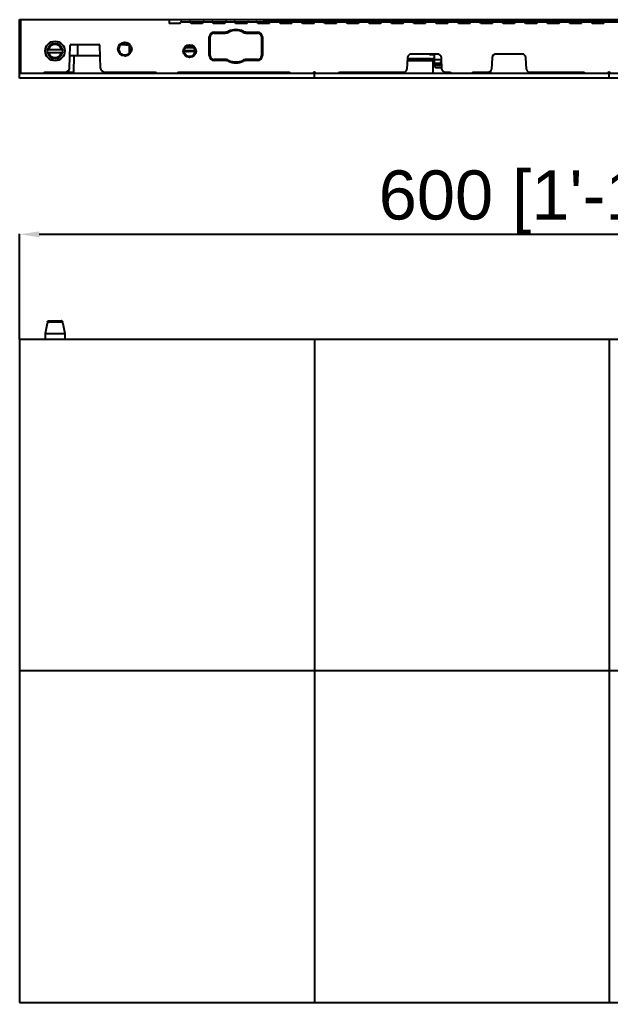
# Model space of a CAD drawing. Header units: millimetres. Extents: x 1927 to 14264, y 1863 to 5555.
# Drawn here: x 2764 to 3064, y 2811 to 3311 of the extents above; entities that cross this region are included whole.
import ezdxf

# ---------------------------------------------------------------- set-up
doc = ezdxf.new("R2010")
doc.units = ezdxf.units.MM
doc.layers.add('02___PRT_ALL_AXES', color=7, linetype='Continuous')
doc.styles.get("Standard").update_dxf_attribs({"font": 'arial.ttf'})
doc.dimstyles.new('缩小5倍', dxfattribs={"dimtxt": 25, "dimasz": 10, "dimexe": 0.18, "dimexo": 0.0625, "dimgap": 0.09, "dimtad": 1, "dimtoh": 1, "dimdec": 3, "dimzin": 9, "dimdsep": 46, "dimtxsty": 'Standard', "dimblk": '_FILLED', "dimcen": 0.09, "dimclrd": 256, "dimclre": 256, "dimclrt": 256, "dimazin": 2, "dimtfac": 1, "dimtdec": 3, "dimtofl": 0, "dimtmove": 0, "dimatfit": 3, "dimldrblk": '_FILLED', "dimfxl": 1, "dimtolj": 1, "dimtzin": 0, "dimarcsym": 0})

# ---------------------------------------------------------------- blocks, each defined once
blk = doc.blocks.new('_FILLED')
at = {"color": 0, "linetype": 'ByBlock'}
blk.add_solid([(0, 0), (-1, 0.15), (-1, -0.15)], dxfattribs=at)
blk = doc.blocks.new('*D349')
at = {"lineweight": -2, "transparency": 16777216}
for p, q in [((2763.78, 3148.07), (2763.78, 3201.77)), ((2773.78, 3201.59), (3353.78, 3201.59)), ((3363.78, 3148.07), (3363.78, 3201.77))]:
    blk.add_line(p, q, dxfattribs=at)
at = {"layer": 'Defpoints', "color": 0, "transparency": 16777216}
for p in [(3363.78, 3201.59), (2763.78, 3148.01), (3363.78, 3148.01)]:
    blk.add_point(p, dxfattribs=at)
at = {"lineweight": -2, "transparency": 16777216, "xscale": 10, "yscale": 10, "zscale": 10, "rotation": 180}
blk.add_blockref('_FILLED', (2763.78, 3201.59), dxfattribs=at)
at = {"lineweight": -2, "transparency": 16777216, "xscale": 10, "yscale": 10, "zscale": 10}
blk.add_blockref('_FILLED', (3363.78, 3201.59), dxfattribs=at)
at = {"lineweight": 5, "transparency": 16777216, "insert": (3063.78, 3217.86), "char_height": 25, "attachment_point": 5}
blk.add_mtext('\\A1;600 [1\'-11 5/8"]', dxfattribs=at)

msp = doc.modelspace()

# ---------------------------------------------------------------- linework, layer by layer
at = {"color": 7, "linetype": 'Continuous'}
for p, q in [((2763.77974, 3281.09552), (2763.77974, 3310.89552)), ((2763.77974, 3310.89552), (3363.77974, 3310.89552)), ((2764.27974, 3310.89552), (2764.27974, 3283.39552)), ((2839.77974, 3310.89552), (2839.77974, 3308.89552)), ((2845.53531, 3308.89552), (2839.77974, 3308.89552)), ((2845.53531, 3308.89552), (2845.60851, 3309.51122)), ((2846.28817, 3309.79552), (3278.85368, 3309.79552)), ((2850.98007, 3308.89552), (2850.90686, 3309.51122)), ((2850.90686, 3309.51122), (2856.95176, 3309.51122)), ((2856.87856, 3308.89552), (2850.98007, 3308.89552)), ((2856.87856, 3308.89552), (2856.95176, 3309.51122)), ((2862.32332, 3308.89552), (2862.25012, 3309.51122)), ((2862.25012, 3309.51122), (2868.29502, 3309.51122)), ((2868.22181, 3308.89552), (2862.32332, 3308.89552)), ((2868.22181, 3308.89552), (2868.29502, 3309.51122)), ((2873.66658, 3308.89552), (2873.59337, 3309.51122)), ((2873.59337, 3309.51122), (2879.63827, 3309.51122)), ((2879.56507, 3308.89552), (2873.66658, 3308.89552)), ((2879.56507, 3308.89552), (2879.63827, 3309.51122)), ((2885.00983, 3308.89552), (2884.93663, 3309.51122)), ((2884.93663, 3309.51122), (2890.98153, 3309.51122)), ((2890.90832, 3308.89552), (2885.00983, 3308.89552)), ((2888.14337, 3309.79552), (2888.14337, 3310.39552)), ((2888.14337, 3310.39552), (2966.37941, 3310.39552)), ((2890.90832, 3308.89552), (2890.98153, 3309.51122)), ((2896.35309, 3308.89552), (2896.27988, 3309.51122)), ((2896.27988, 3309.51122), (2902.32478, 3309.51122)), ((2902.25158, 3308.89552), (2896.35309, 3308.89552)), ((2902.25158, 3308.89552), (2902.32478, 3309.51122)), ((2906.47065, 3310.39552), (2906.47065, 3309.79552)), ((2907.69634, 3308.89552), (2907.62314, 3309.51122)), ((2907.62314, 3309.51122), (2913.66804, 3309.51122)), ((2913.59483, 3308.89552), (2907.69634, 3308.89552)), ((2910.43776, 3310.39552), (2910.43776, 3309.79552)), ((2913.59483, 3308.89552), (2913.66804, 3309.51122)), ((2919.03959, 3308.89552), (2918.96639, 3309.51122)), ((2918.96639, 3309.51122), (2925.01129, 3309.51122)), ((2924.93809, 3308.89552), (2919.03959, 3308.89552)), ((2924.93809, 3308.89552), (2925.01129, 3309.51122)), ((2930.38285, 3308.89552), (2930.30964, 3309.51122)), ((2930.30964, 3309.51122), (2936.35454, 3309.51122)), ((2936.28134, 3308.89552), (2930.38285, 3308.89552)), ((2936.28134, 3308.89552), (2936.35454, 3309.51122)), ((2941.7261, 3308.89552), (2941.6529, 3309.51122)), ((2941.6529, 3309.51122), (2947.6978, 3309.51122)), ((2947.6246, 3308.89552), (2941.7261, 3308.89552)), ((2947.6246, 3308.89552), (2947.6978, 3309.51122)), ((2953.06936, 3308.89552), (2952.99615, 3309.51122)), ((2952.99615, 3309.51122), (2959.04105, 3309.51122)), ((2958.96785, 3308.89552), (2953.06936, 3308.89552)), ((2958.96785, 3308.89552), (2959.04105, 3309.51122)), ((2962.01578, 3309.89552), (2970.74305, 3310.89552)), ((2962.01578, 3309.79552), (2962.01578, 3309.89552)), ((3159.09388, 3309.89552), (2962.01578, 3309.89552)), ((2964.41261, 3308.89552), (2964.33941, 3309.51122)), ((2964.33941, 3309.51122), (2970.38431, 3309.51122)), ((2970.3111, 3308.89552), (2964.41261, 3308.89552)), ((2970.3111, 3308.89552), (2970.38431, 3309.51122)), ((2975.75587, 3308.89552), (2975.68266, 3309.51122)), ((2975.68266, 3309.51122), (2981.72756, 3309.51122)), ((2981.65436, 3308.89552), (2975.75587, 3308.89552)), ((2981.65436, 3308.89552), (2981.72756, 3309.51122)), ((2987.09912, 3308.89552), (2987.02592, 3309.51122)), ((2987.02592, 3309.51122), (2993.07082, 3309.51122)), ((2992.99761, 3308.89552), (2987.09912, 3308.89552)), ((2992.99761, 3308.89552), (2993.07082, 3309.51122)), ((2998.44238, 3308.89552), (2998.36917, 3309.51122)), ((2998.36917, 3309.51122), (3004.41407, 3309.51122)), ((3004.34087, 3308.89552), (2998.44238, 3308.89552)), ((3004.34087, 3308.89552), (3004.41407, 3309.51122)), ((3009.78563, 3308.89552), (3009.71243, 3309.51122)), ((3009.71243, 3309.51122), (3015.75733, 3309.51122)), ((3015.68412, 3308.89552), (3009.78563, 3308.89552)), ((3015.68412, 3308.89552), (3015.75733, 3309.51122)), ((3021.12888, 3308.89552), (3021.05568, 3309.51122)), ((3021.05568, 3309.51122), (3027.10058, 3309.51122)), ((3027.02738, 3308.89552), (3021.12888, 3308.89552)), ((3027.02738, 3308.89552), (3027.10058, 3309.51122)), ((3032.47214, 3308.89552), (3032.39893, 3309.51122)), ((3032.39893, 3309.51122), (3038.44383, 3309.51122)), ((3038.37063, 3308.89552), (3032.47214, 3308.89552)), ((3038.37063, 3308.89552), (3038.44383, 3309.51122)), ((3043.81539, 3308.89552), (3043.74219, 3309.51122)), ((3043.74219, 3309.51122), (3049.78709, 3309.51122)), ((3049.71389, 3308.89552), (3043.81539, 3308.89552)), ((3049.71389, 3308.89552), (3049.78709, 3309.51122)), ((3055.08544, 3309.51122), (3061.13034, 3309.51122)), ((3055.15865, 3308.89552), (3055.08544, 3309.51122)), ((3061.05714, 3308.89552), (3055.15865, 3308.89552)), ((3061.05714, 3308.89552), (3061.13034, 3309.51122)), ((2862.77974, 3304.59552), (2862.77974, 3304.09552)), ((2862.77974, 3304.59552), (2868.44706, 3304.59552)), ((2862.77974, 3304.09552), (2868.44706, 3304.09552)), ((2868.44706, 3304.09552), (2868.44706, 3304.59552)), ((2870.00242, 3304.9601), (2870.22462, 3304.51219)), ((2877.5568, 3304.96022), (2877.33486, 3304.51218)), ((2879.11242, 3304.59552), (2879.11242, 3304.09552)), ((2879.11242, 3304.59552), (2884.77974, 3304.59552)), ((2879.11242, 3304.09552), (2884.77974, 3304.09552)), ((2884.77974, 3304.59552), (2884.77974, 3304.09552)), ((2789.09714, 3286.12572), (2789.50178, 3297.71297)), ((2790.00147, 3298.19552), (2804.058, 3298.19552)), ((2793.27974, 3298.19552), (2793.27974, 3292.49552)), ((2804.96233, 3286.12572), (2804.5577, 3297.71297)), ((2820.10996, 3297.99552), (2814.44952, 3297.99552)), ((2819.42974, 3297.99552), (2819.42974, 3293.18625)), ((2860.27974, 3292.59552), (2860.27974, 3302.09552)), ((2860.27974, 3302.09552), (2860.77974, 3302.09552)), ((2860.77974, 3292.59552), (2860.77974, 3302.09552)), ((2886.77974, 3302.09552), (2886.77974, 3292.59552)), ((2887.27974, 3302.09552), (2886.77974, 3302.09552)), ((2887.27974, 3302.09552), (2887.27974, 3292.59552)), ((2777.80748, 3295.64552), (2785.75199, 3295.64552)), ((2777.80748, 3294.24552), (2785.75199, 3294.24552)), ((2816.07549, 3292.79127), (2815.98403, 3292.69981)), ((2816.07549, 3292.79127), (2816.10529, 3292.81312)), ((2816.17791, 3292.85535), (2816.10529, 3292.81312)), ((2816.27974, 3292.99552), (2816.14427, 3292.86005)), ((2816.14644, 3292.85399), (2816.14427, 3292.86005)), ((2816.14644, 3292.85399), (2816.16101, 3292.84552)), ((2816.27974, 3292.99552), (2818.27974, 3292.99552)), ((2818.27974, 3292.99552), (2818.5737, 3292.70156)), ((2820.27974, 3294.99552), (2820.27974, 3296.59552)), ((2820.27974, 3296.59552), (2820.71387, 3296.59552)), ((2820.64267, 3294.99552), (2820.27974, 3294.99552)), ((2853.02974, 3294.99552), (2847.52974, 3294.99552)), ((2847.72974, 3294.89552), (2847.52974, 3294.89552)), ((2847.72974, 3294.89552), (2847.77974, 3294.84552)), ((2847.77974, 3294.84552), (2847.77974, 3294.64552)), ((2847.85974, 3294.76012), (2847.77974, 3294.76012)), ((2847.77974, 3294.64552), (2848.17974, 3294.64552)), ((2847.85974, 3294.99552), (2847.85974, 3294.69552)), ((2848.09974, 3294.79552), (2847.85974, 3294.79552)), ((2847.85974, 3294.69552), (2848.09974, 3294.69552)), ((2848.09974, 3294.99552), (2848.09974, 3294.69552)), ((2848.17974, 3294.76012), (2848.09974, 3294.76012)), ((2852.43497, 3296.59552), (2848.12451, 3296.59552)), ((2848.17974, 3294.84552), (2848.22974, 3294.89552)), ((2848.17974, 3294.64552), (2848.17974, 3294.84552)), ((2848.52974, 3294.89552), (2848.22974, 3294.89552)), ((2848.52974, 3294.89552), (2848.57974, 3294.84552)), ((2848.57974, 3294.84552), (2848.57974, 3294.64552)), ((2848.65974, 3294.76012), (2848.57974, 3294.76012)), ((2848.57974, 3294.64552), (2848.97974, 3294.64552)), ((2848.65974, 3294.99552), (2848.65974, 3294.69552)), ((2848.89974, 3294.79552), (2848.65974, 3294.79552)), ((2848.65974, 3294.69552), (2848.89974, 3294.69552)), ((2848.89974, 3294.99552), (2848.89974, 3294.69552)), ((2848.97974, 3294.76012), (2848.89974, 3294.76012)), ((2848.97974, 3294.84552), (2849.02974, 3294.89552)), ((2848.97974, 3294.64552), (2848.97974, 3294.84552)), ((2849.32974, 3294.89552), (2849.02974, 3294.89552)), ((2849.32974, 3294.89552), (2849.37974, 3294.84552)), ((2849.37974, 3294.84552), (2849.37974, 3294.64552)), ((2849.45974, 3294.76012), (2849.37974, 3294.76012)), ((2849.37974, 3294.64552), (2849.77974, 3294.64552)), ((2849.45974, 3294.99552), (2849.45974, 3294.69552)), ((2849.69974, 3294.79552), (2849.45974, 3294.79552)), ((2849.45974, 3294.69552), (2849.69974, 3294.69552)), ((2849.69974, 3294.99552), (2849.69974, 3294.69552)), ((2849.77974, 3294.76012), (2849.69974, 3294.76012)), ((2849.77974, 3294.84552), (2849.82974, 3294.89552)), ((2849.77974, 3294.64552), (2849.77974, 3294.84552)), ((2850.12974, 3294.89552), (2849.82974, 3294.89552)), ((2850.12974, 3294.89552), (2850.17974, 3294.84552)), ((2850.17974, 3294.84552), (2850.17974, 3294.64552)), ((2850.25974, 3294.76012), (2850.17974, 3294.76012)), ((2850.17974, 3294.64552), (2850.57974, 3294.64552)), ((2850.25974, 3294.99552), (2850.25974, 3294.69552)), ((2850.49974, 3294.79552), (2850.25974, 3294.79552)), ((2850.25974, 3294.69552), (2850.49974, 3294.69552)), ((2850.49974, 3294.99552), (2850.49974, 3294.69552)), ((2850.57974, 3294.76012), (2850.49974, 3294.76012)), ((2850.57974, 3294.84552), (2850.62974, 3294.89552)), ((2850.57974, 3294.64552), (2850.57974, 3294.84552)), ((2850.62974, 3294.89552), (2853.02974, 3294.89552)), ((2860.27974, 3292.59552), (2860.77974, 3292.59552)), ((2887.27974, 3292.59552), (2886.77974, 3292.59552)), ((2976.39966, 3293.39552), (2963.15982, 3293.39552)), ((2972.27974, 3292.99552), (2972.27974, 3293.39552)), ((2974.87974, 3292.99552), (2972.27974, 3292.99552)), ((2974.87974, 3287.09552), (2974.87974, 3292.99552)), ((3005.27974, 3292.99552), (3004.96177, 3292.99552)), ((3005.27974, 3292.99552), (3005.27974, 3293.18723)), ((3019.39966, 3293.39552), (3006.15982, 3293.39552)), ((2804.7399, 3292.49552), (2789.31958, 3292.49552)), ((2862.77974, 3290.09552), (2862.77974, 3290.59552)), ((2868.44706, 3290.59552), (2862.77974, 3290.59552)), ((2868.44706, 3290.09551), (2862.77974, 3290.09552)), ((2868.44706, 3290.09552), (2868.44706, 3290.59552)), ((2870.00267, 3289.73082), (2870.22462, 3290.17886)), ((2877.55705, 3289.73094), (2877.33486, 3290.17885)), ((2879.11242, 3290.59552), (2879.11242, 3290.09552)), ((2884.77974, 3290.59552), (2879.11242, 3290.59552)), ((2884.77974, 3290.09552), (2879.11242, 3290.09551)), ((2884.77974, 3290.09552), (2884.77974, 3290.59552)), ((2961.16256, 3291.50019), (2960.85424, 3285.61701)), ((2974.12974, 3289.89552), (2961.07846, 3289.89552)), ((2973.27974, 3290.89552), (2961.13087, 3290.89552)), ((2974.12974, 3291.19552), (2974.12974, 3283.39552)), ((2974.87974, 3291.19552), (2974.12974, 3291.19552)), ((2974.57353, 3291.39552), (2974.87974, 3291.39552)), ((2974.87974, 3290.59552), (2978.44433, 3290.59552)), ((2974.87974, 3288.74552), (2978.02974, 3288.74552)), ((2978.02974, 3287.58552), (2974.87974, 3287.58552)), ((2978.02974, 3289.59552), (2978.02974, 3287.58552)), ((2978.49674, 3289.59552), (2978.02974, 3289.59552)), ((2978.70524, 3285.61701), (2978.39692, 3291.50019)), ((3004.16256, 3291.50019), (3003.85424, 3285.61701)), ((3021.70524, 3285.61701), (3021.39692, 3291.50019)), ((3363.77974, 3283.39552), (2763.77974, 3283.39552)), ((2775.77974, 3283.39552), (2776.57974, 3284.19552)), ((2776.57974, 3284.19552), (2787.09836, 3284.19552)), ((2778.77974, 3284.19552), (2778.77974, 3283.39552)), ((2785.02974, 3284.19552), (2785.02974, 3283.39552)), ((2787.52974, 3284.19552), (2787.52974, 3283.39552)), ((2790.02974, 3284.19552), (2790.02974, 3283.39552)), ((2806.96112, 3284.19552), (2832.97974, 3284.19552)), ((2824.12974, 3284.19552), (2824.12974, 3283.39552)), ((2832.97974, 3284.19552), (2833.77974, 3283.39552)), ((2843.77974, 3283.39552), (2844.57974, 3284.19552)), ((2844.57974, 3284.19552), (2900.97974, 3284.19552)), ((2853.42974, 3284.19552), (2853.42974, 3283.39552)), ((2890.02974, 3284.19552), (2890.02974, 3283.39552)), ((2892.52974, 3284.19552), (2892.52974, 3283.39552)), ((2898.77974, 3283.39552), (2898.77974, 3284.19552)), ((2900.97974, 3284.19552), (2901.77974, 3283.39552)), ((2913.17974, 3283.39552), (2913.17974, 3283.59552)), ((2913.77974, 3281.09552), (2913.77974, 3283.39552)), ((2914.37974, 3283.39552), (2914.37974, 3283.59552)), ((2925.77974, 3283.39552), (2926.57974, 3284.19552)), ((2926.57974, 3284.19552), (2959.35629, 3284.19552)), ((2928.77974, 3284.19552), (2928.77974, 3283.39552)), ((2935.02974, 3284.19552), (2935.02974, 3283.39552)), ((2937.52974, 3284.19552), (2937.52974, 3283.39552)), ((2940.02974, 3284.19552), (2940.02974, 3283.39552)), ((2974.87974, 3287.09552), (2975.37974, 3286.59552)), ((2975.37974, 3286.59552), (2978.65396, 3286.59552)), ((2980.20318, 3284.19552), (2982.97974, 3284.19552)), ((2982.97974, 3284.19552), (2983.77974, 3283.39552)), ((2993.77974, 3283.39552), (2994.57974, 3284.19552)), ((2994.57974, 3284.19552), (3002.35629, 3284.19552)), ((3003.42974, 3284.65121), (3003.42974, 3283.39552)), ((3023.20318, 3284.19552), (3050.97974, 3284.19552)), ((3037.52974, 3284.19552), (3037.52974, 3283.39552)), ((3040.02974, 3284.19552), (3040.02974, 3283.39552)), ((3042.52974, 3284.19552), (3042.52974, 3283.39552)), ((3048.77974, 3283.39552), (3048.77974, 3284.19552)), ((3050.97974, 3284.19552), (3051.77974, 3283.39552)), ((3063.17974, 3283.39552), (3063.17974, 3283.59552)), ((3063.77974, 3281.09552), (3063.77974, 3283.39552)), ((3363.77974, 3281.09552), (2763.77974, 3281.09552)), ((2778.49463, 3157.50915), (2785.06485, 3157.50915)), ((2777.74628, 3156.10915), (2776.80474, 3151.00915)), ((2777.80748, 3156.10915), (2777.74628, 3156.10915)), ((2777.86982, 3156.44163), (2777.80748, 3156.10915)), ((2777.93178, 3156.77189), (2777.86982, 3156.44163)), ((2777.90057, 3156.60557), (2777.86982, 3156.44163)), ((2777.93178, 3156.77189), (2777.90057, 3156.60557)), ((2777.99335, 3157.09993), (2777.93178, 3156.77189)), ((2777.99335, 3157.09993), (2785.56613, 3157.09993)), ((2785.6277, 3156.77189), (2785.56613, 3157.09993)), ((2785.68965, 3156.44163), (2785.6277, 3156.77189)), ((2785.6589, 3156.60557), (2785.6277, 3156.77189)), ((2785.68965, 3156.44163), (2785.6589, 3156.60557)), ((2785.75199, 3156.10915), (2785.68965, 3156.44163)), ((2785.8132, 3156.10915), (2785.75199, 3156.10915)), ((2785.8132, 3156.10915), (2786.75474, 3151.00915)), ((2763.77974, 3148.00915), (2763.77974, 2810.50915)), ((3363.77974, 3148.00915), (2763.77974, 3148.00915)), ((2776.80474, 3151.00915), (2776.80474, 3148.00915)), ((2776.80474, 3151.00915), (2786.75474, 3151.00915)), ((2786.75474, 3151.00915), (2786.75474, 3148.00915)), ((2913.77974, 3148.00915), (2913.77974, 2810.50915)), ((3063.77974, 3148.00915), (3063.77974, 2810.50915)), ((3363.77974, 2979.25915), (2763.77974, 2979.25915)), ((2763.77974, 2810.50915), (3363.77974, 2810.50915))]:
    msp.add_line(p, q, dxfattribs=at)
for centre, radius in [((2781.77974, 3294.94552), 4.975), ((2850.27974, 3294.89552), 3.25), ((2850.27974, 3294.89552), 2.75)]:
    msp.add_circle(centre, radius, dxfattribs=at)
for centre, radius, start, end in [((2862.77974, 3302.09552), 2.5, 90, 180), ((2862.77974, 3302.09552), 2, 90, 180), ((2868.44706, 3308.09552), 3.5, 270.0000009, 296.3843297), ((2868.44706, 3308.09552), 4, 270, 296.3843297), ((2873.77974, 3297.34552), 8.5, 63.6156702, 116.3843298), ((2873.77974, 3297.34552), 8, 63.6156703, 116.3843297), ((2879.11242, 3308.09552), 4, 243.6156703, 270), ((2879.11242, 3308.09552), 3.5, 243.6156703, 269.999999), ((2884.77974, 3302.09552), 2.5, 0, 90), ((2884.77974, 3302.09552), 2, 0, 90), ((2781.77974, 3294.94552), 3.85055, 10.47417, 169.52583), ((2781.77974, 3294.94552), 3.35886, 12.0288473, 167.9711527), ((2790.00147, 3297.69552), 0.5, 90, 178), ((2804.058, 3297.69552), 0.5, 2, 90), ((2817.27974, 3295.94552), 3, 136.8045616, 259.6369719), ((2818.61622, 3300.99552), 3, 215.3330162, 270), ((2781.77974, 3294.94552), 4.03346, 170.0058165, 189.9941835), ((2781.77974, 3294.94552), 3.85055, 190.47417, 349.52583), ((2781.77974, 3294.94552), 3.35886, 192.0288473, 347.9711527), ((2781.77974, 3294.94552), 4.03346, 350.0058165, 9.9941835), ((2817.27974, 3295.94552), 3, 280.3630281, 315.8745334), ((2862.77974, 3292.59552), 2.5, 180, 270), ((2862.77974, 3292.59552), 2, 180, 270), ((2884.77974, 3292.59552), 2.5, 270, 0), ((2884.77974, 3292.59552), 2, 270, 0), ((2963.15982, 3291.39552), 2, 90, 177), ((2976.39966, 3291.39552), 2, 3, 90), ((3006.15982, 3291.39552), 2, 90, 177), ((3019.39966, 3291.39552), 2, 3, 90), ((2868.44706, 3286.59552), 4, 63.6156703, 90), ((2868.44706, 3286.59552), 3.5, 63.6156702, 89.9999981), ((2873.77974, 3297.34552), 8.5, 243.6156703, 296.3843298), ((2873.77974, 3297.34552), 8, 243.6156703, 296.3843297), ((2879.11242, 3286.59552), 4, 90, 116.3843297), ((2879.11242, 3286.59552), 3.5, 90.0000009, 116.3843297), ((2973.27974, 3292.89552), 2, 270, 295.4820897), ((2973.27974, 3292.89552), 2, 300.8347923, 323.2717238), ((2787.09836, 3286.19552), 2, 270, 358), ((2806.96112, 3286.19552), 2, 182, 270), ((2913.77974, 3283.59552), 0.6, 0, 180), ((2959.35629, 3285.69552), 1.5, 270, 357), ((2980.20318, 3285.69552), 1.5, 183, 270), ((3002.35629, 3285.69552), 1.5, 270, 357), ((3023.20318, 3285.69552), 1.5, 183, 270), ((3063.77974, 3283.59552), 0.6, 0, 180), ((2785.06479, 3156.98701), 0.52214, 77.0351551, 89.9936103)]:
    msp.add_arc(centre, radius, start, end, dxfattribs=at)
for centre, major_axis, start_param, end_param in [((2846.28817, 3309.49552), (-0.6806, 0), -1.570796327, -0.052359878), ((2850.2272, 3309.49552), (0.6806, 0), 0.052359878, 1.570796327), ((2857.63143, 3309.49552), (-0.6806, 0), -1.570796327, -0.052359878), ((2861.57046, 3309.49552), (0.6806, 0), 0.052359878, 1.570796327), ((2868.97468, 3309.49552), (-0.6806, 0), -1.570796327, -0.052359878), ((2872.91371, 3309.49552), (0.6806, 0), 0.052359878, 1.570796327), ((2880.31793, 3309.49552), (-0.6806, 0), -1.570796327, -0.052359878), ((2884.25696, 3309.49552), (0.6806, 0), 0.052359878, 1.570796327), ((2891.66119, 3309.49552), (-0.6806, 0), -1.570796327, -0.052359878), ((2895.60022, 3309.49552), (0.6806, 0), 0.052359878, 1.570796327), ((2903.00444, 3309.49552), (-0.6806, 0), -1.570796327, -0.052359878), ((2906.94347, 3309.49552), (0.6806, 0), 0.052359878, 1.570796327), ((2914.3477, 3309.49552), (-0.6806, 0), -1.570796327, -0.052359878), ((2918.28673, 3309.49552), (0.6806, 0), 0.052359878, 1.570796327), ((2925.69095, 3309.49552), (-0.6806, 0), -1.570796327, -0.052359878), ((2929.62998, 3309.49552), (0.6806, 0), 0.052359878, 1.570796327), ((2937.03421, 3309.49552), (-0.6806, 0), -1.570796327, -0.052359878), ((2940.97324, 3309.49552), (0.6806, 0), 0.052359878, 1.570796327), ((2948.37746, 3309.49552), (-0.6806, 0), -1.570796327, -0.052359878), ((2952.31649, 3309.49552), (0.6806, 0), 0.052359878, 1.570796327), ((2959.72072, 3309.49552), (-0.6806, 0), -1.570796327, -0.052359878), ((2963.65975, 3309.49552), (0.6806, 0), 0.052359878, 1.570796327), ((2971.06397, 3309.49552), (-0.6806, 0), 4.71238898, 6.23082543), ((2975.003, 3309.49552), (0.6806, 0), 0.052359878, 1.570796327), ((2982.40722, 3309.49552), (-0.6806, 0), 4.71238898, 6.23082543), ((2986.34625, 3309.49552), (0.6806, 0), 0.052359878, 1.570796327), ((2993.75048, 3309.49552), (-0.6806, 0), 4.71238898, 6.23082543), ((2997.68951, 3309.49552), (0.6806, 0), 0.052359878, 1.570796327), ((3005.09373, 3309.49552), (-0.6806, 0), 4.71238898, 6.23082543), ((3009.03276, 3309.49552), (0.6806, 0), 0.052359878, 1.570796327), ((3016.43699, 3309.49552), (-0.6806, 0), 4.71238898, 6.23082543), ((3020.37602, 3309.49552), (0.6806, 0), 0.052359878, 1.570796327), ((3027.78024, 3309.49552), (-0.6806, 0), 4.71238898, 6.23082543), ((3031.71927, 3309.49552), (0.6806, 0), 0.052359878, 1.570796327), ((3039.1235, 3309.49552), (-0.6806, 0), 4.71238898, 6.23082543), ((3043.06253, 3309.49552), (0.6806, 0), 0.052359878, 1.570796327), ((3050.46675, 3309.49552), (-0.6806, 0), 4.71238898, 6.23082543), ((3054.40578, 3309.49552), (0.6806, 0), 0.052359878, 1.570796327), ((3061.81001, 3309.49552), (-0.6806, 0), 4.71238898, 6.23082543)]:
    msp.add_ellipse(centre, major_axis=major_axis, ratio=0.440790606, start_param=start_param, end_param=end_param, dxfattribs=at)
for points, knots in [([(2816.1053, 3292.81312), (2816.11064, 3292.81623), (2816.12223, 3292.8224), (2816.14112, 3292.8312), (2816.16251, 3292.84007), (2816.18636, 3292.84902), (2816.21265, 3292.85803), (2816.24131, 3292.86712), (2816.27229, 3292.87627), (2816.29375, 3292.88223), (2816.30485, 3292.88523)], [0, 0, 0, 0, 0.087162825, 0.185094317, 0.293916976, 0.413679159, 0.544372025, 0.685835147, 0.837805292, 1, 1, 1, 1]), ([(2816.14427, 3292.86005), (2816.14456, 3292.86034), (2816.14523, 3292.86089), (2816.14695, 3292.86201), (2816.14981, 3292.86335), (2816.15408, 3292.86487), (2816.1573, 3292.8658), (2816.15909, 3292.86628)], [0, 0, 0, 0, 0.073869125, 0.161097304, 0.378979546, 0.658010964, 1, 1, 1, 1]), ([(2816.15909, 3292.86628), (2816.1624, 3292.86716), (2816.16985, 3292.86887), (2816.18227, 3292.87118), (2816.19707, 3292.87352), (2816.21421, 3292.87586), (2816.23367, 3292.87821), (2816.26413, 3292.88152), (2816.28812, 3292.88376), (2816.30485, 3292.88523)], [0, 0, 0, 0, 0.069910662, 0.155804487, 0.257644095, 0.375318773, 0.508650553, 0.657435119, 1, 1, 1, 1]), ([(2816.17791, 3292.85535), (2816.17905, 3292.85601), (2816.18156, 3292.85733), (2816.18569, 3292.85919), (2816.19042, 3292.86105), (2816.19788, 3292.86365), (2816.20872, 3292.86685), (2816.22352, 3292.87055), (2816.24065, 3292.87425), (2816.26007, 3292.87796), (2816.28171, 3292.88167), (2816.2969, 3292.88404), (2816.30485, 3292.88523)], [0, 0, 0, 0, 0.030395225, 0.06494476, 0.103735819, 0.146822582, 0.245992699, 0.362586721, 0.496576542, 0.647710674, 0.815641947, 1, 1, 1, 1]), ([(2818.55786, 3292.69149), (2818.55522, 3292.69085), (2818.54941, 3292.68961), (2818.53991, 3292.68789), (2818.5289, 3292.68617), (2818.51128, 3292.68375), (2818.48559, 3292.6808), (2818.45049, 3292.6774), (2818.40982, 3292.674), (2818.36379, 3292.6706), (2818.31263, 3292.66721), (2818.25659, 3292.66382), (2818.19593, 3292.66043), (2818.10668, 3292.65579), (2817.98588, 3292.65009), (2817.83141, 3292.64344), (2817.66635, 3292.63682), (2817.49365, 3292.63022), (2817.31636, 3292.62365), (2817.13755, 3292.6171), (2816.96029, 3292.61059), (2816.78757, 3292.60412), (2816.62227, 3292.59767), (2816.46709, 3292.59126), (2816.36733, 3292.58681), (2816.31957, 3292.58455)], [0, 0, 0, 0, 0.00364255, 0.007950146, 0.012920294, 0.018549168, 0.031760855, 0.047521855, 0.065757589, 0.08638167, 0.109291443, 0.134380428, 0.161527352, 0.19060419, 0.253999881, 0.323398248, 0.397539504, 0.475099349, 0.55471292, 0.634998593, 0.714583268, 0.792125895, 0.866338039, 0.936003562, 1, 1, 1, 1]), ([(2818.5737, 3292.70156), (2818.57392, 3292.70134), (2818.5743, 3292.70089), (2818.57465, 3292.70014), (2818.57471, 3292.69936), (2818.57455, 3292.69887), (2818.57444, 3292.69864)], [0, 0, 0, 0, 0.291160712, 0.537951628, 0.764215332, 1, 1, 1, 1]), ([(2817.08437, 3292.45644), (2817.1717, 3292.4628), (2817.30256, 3292.47213), (2817.476, 3292.48463), (2817.60316, 3292.49398), (2817.7258, 3292.50334), (2817.84219, 3292.51268), (2817.95069, 3292.52202), (2818.02019, 3292.52855), (2818.05335, 3292.53186)], [0, 0, 0, 0, 0.270272919, 0.404916365, 0.536724671, 0.663857752, 0.784547616, 0.897116908, 1, 1, 1, 1]), ([(2778.16702, 3157.39246), (2778.18208, 3157.40485), (2778.21368, 3157.42789), (2778.2477, 3157.44717), (2778.26519, 3157.4558)], [0, 0, 0, 0, 0.50001342, 1, 1, 1, 1]), ([(2778.26519, 3157.4558), (2778.28304, 3157.46462), (2778.31981, 3157.48017), (2778.35814, 3157.49137), (2778.37754, 3157.49584)], [0, 0, 0, 0, 0.499911288, 1, 1, 1, 1]), ([(2778.37754, 3157.49584), (2778.38714, 3157.49805), (2778.42571, 3157.50579), (2778.46515, 3157.50915), (2778.49463, 3157.50915)], [0, 0, 0, 0, 0.250381625, 1, 1, 1, 1]), ([(2785.18193, 3157.49584), (2785.20134, 3157.49137), (2785.23966, 3157.48017), (2785.27644, 3157.46462), (2785.29429, 3157.4558)], [0, 0, 0, 0, 0.500088712, 1, 1, 1, 1]), ([(2785.29429, 3157.4558), (2785.31178, 3157.44717), (2785.3458, 3157.42789), (2785.37739, 3157.40485), (2785.39246, 3157.39246)], [0, 0, 0, 0, 0.49998658, 1, 1, 1, 1]), ([(2777.99335, 3157.09993), (2777.9951, 3157.10924), (2778.00317, 3157.14628), (2778.01553, 3157.18239), (2778.02702, 3157.2084)], [0, 0, 0, 0, 0.249865525, 1, 1, 1, 1]), ([(2778.02702, 3157.2084), (2778.0349, 3157.22622), (2778.05278, 3157.26096), (2778.0746, 3157.29336), (2778.08641, 3157.30886)], [0, 0, 0, 0, 0.500080684, 1, 1, 1, 1]), ([(2778.08641, 3157.30886), (2778.09816, 3157.32427), (2778.12349, 3157.35377), (2778.15204, 3157.38015), (2778.16702, 3157.39246)], [0, 0, 0, 0, 0.499977767, 1, 1, 1, 1]), ([(2785.39246, 3157.39246), (2785.40743, 3157.38015), (2785.43599, 3157.35377), (2785.46131, 3157.32427), (2785.47307, 3157.30886)], [0, 0, 0, 0, 0.500022233, 1, 1, 1, 1]), ([(2785.47307, 3157.30886), (2785.48488, 3157.29336), (2785.5067, 3157.26096), (2785.52458, 3157.22622), (2785.53245, 3157.2084)], [0, 0, 0, 0, 0.499919316, 1, 1, 1, 1]), ([(2785.53245, 3157.2084), (2785.53629, 3157.19972), (2785.55061, 3157.16461), (2785.56088, 3157.12785), (2785.56613, 3157.09993)], [0, 0, 0, 0, 0.250396933, 1, 1, 1, 1])]:
    msp.add_open_spline(points, degree=3, knots=knots, dxfattribs=at)
at = {"layer": '02___PRT_ALL_AXES', "color": 7, "linetype": 'Continuous'}
for p, q in [((2791.27974, 3284.19552), (2791.49708, 3292.49552)), ((2787.16624, 3284.19552), (2791.27974, 3284.19552)), ((2788.77974, 3284.19552), (2788.80481, 3285.15282))]:
    msp.add_line(p, q, dxfattribs=at)
for centre, radius in [((2781.77974, 3294.94552), 5), ((2817.27974, 3295.94552), 3.5)]:
    msp.add_circle(centre, radius, dxfattribs=at)

# ---------------------------------------------------------------- dimensions: what is measured, and where the dimension line sits
at = {"color": 6, "lineweight": 5}
dim = msp.add_linear_dim(base=(3363.77974, 3201.59126), p1=(2763.77974, 3148.00915), p2=(3363.77974, 3148.00915), dimstyle='缩小5倍', dxfattribs=at)
dim.commit()
dim.dimension.update_dxf_attribs({"geometry": '*D349', "text_midpoint": (3063.77974, 3201.59126), "dimtype": 160})

doc.saveas('drawing.dxf')
